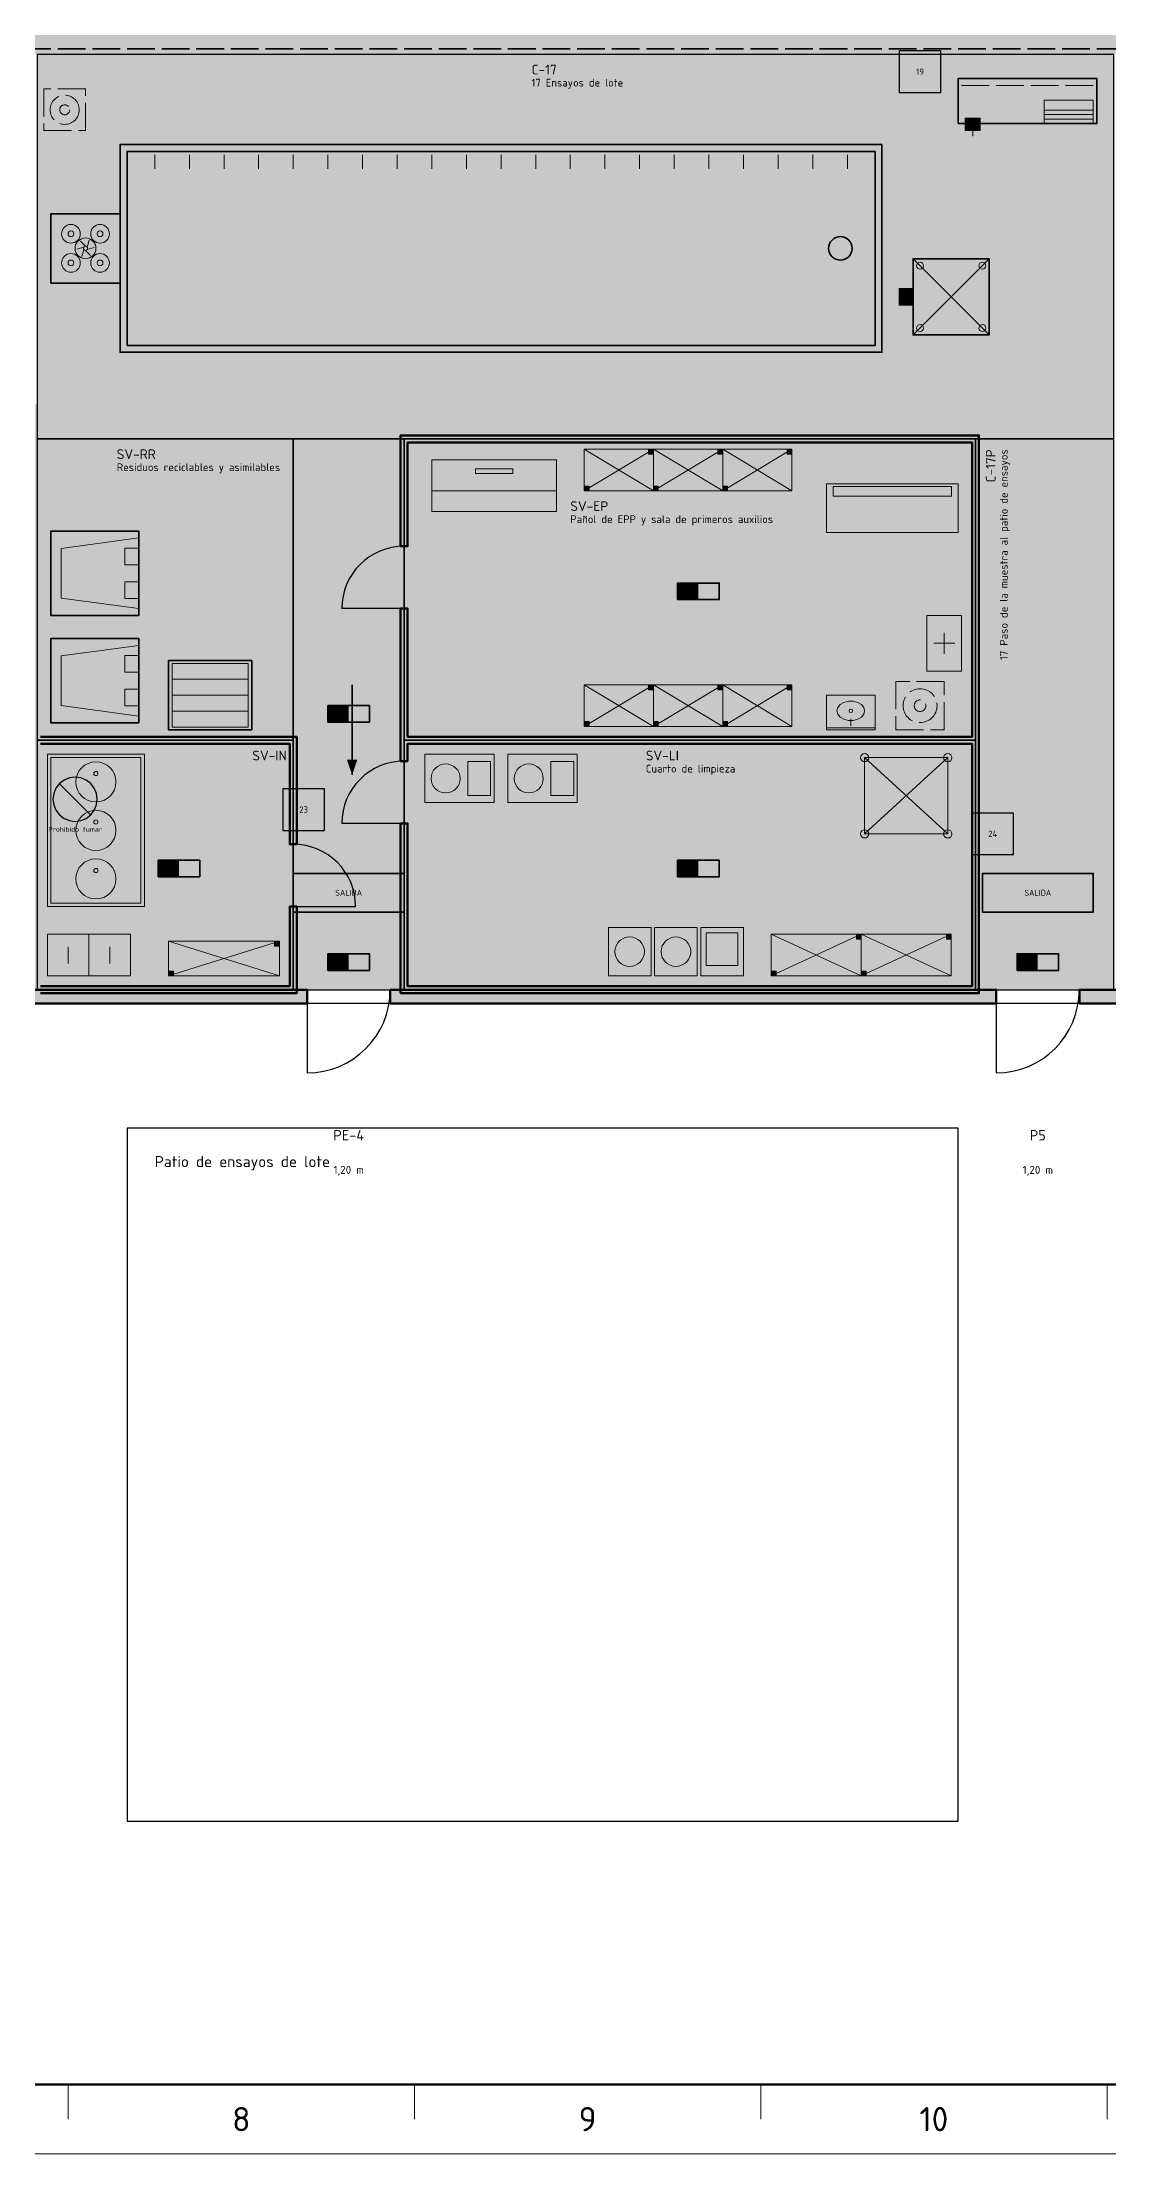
# Model space of a CAD drawing. Header units: millimetres. Extents: x 0 to 1189, y 0 to 841.
# Drawn here: x 340.8 to 494.8, y 0 to 304.8 of the extents above; entities that cross this region are included whole.
import ezdxf
from ezdxf.enums import TextEntityAlignment as Align

# ---------------------------------------------------------------- set-up
doc = ezdxf.new("R2010")
doc.units = ezdxf.units.MM
doc.linetypes.add('IRAM-E-TRAZOS', pattern=[5, 4, -1])
for name, color, linetype, lineweight in [('06-TEXTO', 7, 'CONTINUOUS', 25), ('07-RECUADRO', 7, 'CONTINUOUS', 70), ('08-FINA', 5, 'CONTINUOUS', 18), ('A-ABERTURA', 7, 'CONTINUOUS', 25), ('A-COLUMNA', 7, 'CONTINUOUS', 50), ('A-EQUIPO-FINO', 8, 'CONTINUOUS', 13), ('A-EQUIPO-OCULTO', 8, 'IRAM-E-TRAZOS', 13), ('A-EQUIPO-RELLENO', 9, 'CONTINUOUS', 13), ('A-EXTERIOR', 8, 'CONTINUOUS', 25), ('A-MURO', 7, 'CONTINUOUS', 50), ('A-RELLENO', 9, 'CONTINUOUS', 13), ('A-SECTOR', 1, 'CONTINUOUS', 25), ('A-SECTOR-TXT', 1, 'CONTINUOUS', 25), ('A-SEGURIDAD', 1, 'IRAM-E-TRAZOS', 18), ('A-TABIQUE', 7, 'CONTINUOUS', 50), ('A-TEXTO', 7, 'CONTINUOUS', 18), ('S-ESCAPE', 3, 'CONTINUOUS', 35), ('S-INCENDIO', 1, 'CONTINUOUS', 25)]:
    doc.layers.add(name, color=color, linetype=linetype, lineweight=lineweight)
for name, color, linetype, lineweight, true_color in [('A-EQUIPO', 30, 'CONTINUOUS', 35, 0xe67800), ('A-MOBILIARIO', 8, 'CONTINUOUS', 18, 0x50505a), ('A-PASILLO', 2, 'IRAM-E-TRAZOS', 35, 0xd7a500), ('A-SENDA', 2, 'CONTINUOUS', 25, 0xd7a500), ('A-VENTANA', 4, 'CONTINUOUS', 18, 0x0096c8)]:
    doc.layers.add(name, color=color, linetype=linetype, lineweight=lineweight, true_color=true_color)
doc.styles.add('ISO3098', font='isocpeur.ttf')

msp = doc.modelspace()

# ---------------------------------------------------------------- hatches: boundary and pattern name
at = {"layer": 'A-COLUMNA', "true_color": 0x000000}
h = msp.add_hatch(color=7, dxfattribs=at)
h.dxf.hatch_style = 1
h.paths.add_polyline_path([(395, 166), (399, 166), (399, 170), (395, 170)])
h = msp.add_hatch(color=7, dxfattribs=at)
h.dxf.hatch_style = 1
h.paths.add_polyline_path([(471, 166), (475, 166), (475, 170), (471, 170)])
at = {"layer": 'A-EQUIPO-RELLENO', "true_color": 0xeedec0}
h = msp.add_hatch(color=7, dxfattribs=at)
h.dxf.hatch_style = 1
h.paths.add_polyline_path([(473, 293), (493, 293), (493, 299.5), (473, 299.5)])
at = {"layer": 'A-EQUIPO-RELLENO', "true_color": 0xd6ecd6}
h = msp.add_hatch(color=7, dxfattribs=at)
h.dxf.hatch_style = 1
h.paths.add_polyline_path([(347, 298), (341, 298), (341, 292), (347, 292)])
at = {"layer": 'A-EQUIPO-RELLENO', "true_color": 0xcdd0d4}
h = msp.add_hatch(color=7, dxfattribs=at)
h.dxf.hatch_style = 1
h.paths.add_polyline_path([(474, 292), (476.2, 292), (476.2, 293.8), (474, 293.8)])
at = {"layer": 'A-EQUIPO-RELLENO', "true_color": 0xf6f6fc}
h = msp.add_hatch(color=7, dxfattribs=at)
h.dxf.hatch_style = 1
h.paths.add_polyline_path([(462, 290), (352, 290), (352, 260), (462, 260)])
at = {"layer": 'A-EQUIPO-RELLENO', "true_color": 0xe6e6dc}
h = msp.add_hatch(color=7, dxfattribs=at)
h.dxf.hatch_style = 1
h.paths.add_polyline_path([(352, 270), (352, 280), (342, 280), (342, 270)])
at = {"layer": 'A-EQUIPO-RELLENO', "true_color": 0xeeeeee}
h = msp.add_hatch(color=7, dxfattribs=at)
h.dxf.hatch_style = 1
h.paths.add_polyline_path([(477.5, 273.5), (466.5, 273.5), (466.5, 262.5), (477.5, 262.5)])
at = {"layer": 'A-EQUIPO-RELLENO', "true_color": 0xcdd0d4}
h = msp.add_hatch(color=7, dxfattribs=at)
h.dxf.hatch_style = 1
h.paths.add_polyline_path([(466.5, 269.2), (464.5, 269.2), (464.5, 266.8), (466.5, 266.8)])
at = {"layer": 'A-EQUIPO-RELLENO', "true_color": 0xeedec0}
h = msp.add_hatch(color=7, dxfattribs=at)
h.dxf.hatch_style = 1
h.paths.add_polyline_path([(397, 240), (415, 240), (415, 244.5), (397, 244.5)])
at = {"layer": 'A-EQUIPO-RELLENO', "true_color": 0xeeeeee}
h = msp.add_hatch(color=7, dxfattribs=at)
h.dxf.hatch_style = 1
h.paths.add_polyline_path([(419, 240), (429, 240), (429, 246), (419, 246)])
at = {"layer": 'A-EQUIPO-RELLENO', "true_color": 0x969ba0}
h = msp.add_hatch(color=7, dxfattribs=at)
h.dxf.hatch_style = 1
h.paths.add_polyline_path([(428.3, 245.3), (428.9, 245.3), (428.9, 245.9), (428.3, 245.9)])
at = {"layer": 'A-EQUIPO-RELLENO', "true_color": 0xeeeeee}
h = msp.add_hatch(color=7, dxfattribs=at)
h.dxf.hatch_style = 1
h.paths.add_polyline_path([(429, 240), (439, 240), (439, 246), (429, 246)])
at = {"layer": 'A-EQUIPO-RELLENO', "true_color": 0x969ba0}
h = msp.add_hatch(color=7, dxfattribs=at)
h.dxf.hatch_style = 1
h.paths.add_polyline_path([(438.3, 245.3), (438.9, 245.3), (438.9, 245.9), (438.3, 245.9)])
at = {"layer": 'A-EQUIPO-RELLENO', "true_color": 0xeeeeee}
h = msp.add_hatch(color=7, dxfattribs=at)
h.dxf.hatch_style = 1
h.paths.add_polyline_path([(439, 240), (449, 240), (449, 246), (439, 246)])
at = {"layer": 'A-EQUIPO-RELLENO', "true_color": 0x969ba0}
h = msp.add_hatch(color=7, dxfattribs=at)
h.dxf.hatch_style = 1
h.paths.add_polyline_path([(448.3, 245.3), (448.9, 245.3), (448.9, 245.9), (448.3, 245.9)])
at = {"layer": 'A-EQUIPO-RELLENO', "true_color": 0xffffff}
h = msp.add_hatch(color=7, dxfattribs=at)
h.dxf.hatch_style = 1
h.paths.add_polyline_path([(454, 234), (473, 234), (473, 241), (454, 241)])
at = {"layer": 'A-EQUIPO-RELLENO', "true_color": 0xeeeeee}
h = msp.add_hatch(color=7, dxfattribs=at)
h.dxf.hatch_style = 1
h.paths.add_polyline_path([(397, 237), (415, 237), (415, 240), (397, 240)])
at = {"layer": 'A-EQUIPO-RELLENO', "true_color": 0x969ba0}
h = msp.add_hatch(color=7, dxfattribs=at)
h.dxf.hatch_style = 1
h.paths.add_polyline_path([(419.1, 240.1), (419.7, 240.1), (419.7, 240.7), (419.1, 240.7)])
h = msp.add_hatch(color=7, dxfattribs=at)
h.dxf.hatch_style = 1
h.paths.add_polyline_path([(429.1, 240.1), (429.7, 240.1), (429.7, 240.7), (429.1, 240.7)])
h = msp.add_hatch(color=7, dxfattribs=at)
h.dxf.hatch_style = 1
h.paths.add_polyline_path([(439.1, 240.1), (439.7, 240.1), (439.7, 240.7), (439.1, 240.7)])
at = {"layer": 'A-EQUIPO-RELLENO', "true_color": 0xe6e6e6}
h = msp.add_hatch(color=7, dxfattribs=at)
h.dxf.hatch_style = 1
h.paths.add_polyline_path([(354.7, 222), (354.7, 234.2), (342, 234.2), (342, 222)])
at = {"layer": 'A-EQUIPO-RELLENO', "true_color": 0xd6ecd6}
h = msp.add_hatch(color=7, dxfattribs=at)
h.dxf.hatch_style = 1
h.paths.add_polyline_path([(468.5, 222), (468.5, 214), (473.5, 214), (473.5, 222)])
at = {"layer": 'A-EQUIPO-RELLENO', "true_color": 0xe6e6e6}
h = msp.add_hatch(color=7, dxfattribs=at)
h.dxf.hatch_style = 1
h.paths.add_polyline_path([(354.7, 206.5), (354.7, 218.7), (342, 218.7), (342, 206.5)])
at = {"layer": 'A-EQUIPO-RELLENO', "true_color": 0xeedec0}
h = msp.add_hatch(color=7, dxfattribs=at)
h.dxf.hatch_style = 1
h.paths.add_polyline_path([(359.5, 215.1), (359.5, 205.9), (370.5, 205.9), (370.5, 215.1)])
at = {"layer": 'A-EQUIPO-RELLENO', "true_color": 0xeeeeee}
h = msp.add_hatch(color=7, dxfattribs=at)
h.dxf.hatch_style = 1
h.paths.add_polyline_path([(429, 212), (419, 212), (419, 206), (429, 206)])
at = {"layer": 'A-EQUIPO-RELLENO', "true_color": 0x969ba0}
h = msp.add_hatch(color=7, dxfattribs=at)
h.dxf.hatch_style = 1
h.paths.add_polyline_path([(428.9, 211.9), (428.3, 211.9), (428.3, 211.3), (428.9, 211.3)])
at = {"layer": 'A-EQUIPO-RELLENO', "true_color": 0xeeeeee}
h = msp.add_hatch(color=7, dxfattribs=at)
h.dxf.hatch_style = 1
h.paths.add_polyline_path([(439, 212), (429, 212), (429, 206), (439, 206)])
at = {"layer": 'A-EQUIPO-RELLENO', "true_color": 0x969ba0}
h = msp.add_hatch(color=7, dxfattribs=at)
h.dxf.hatch_style = 1
h.paths.add_polyline_path([(438.9, 211.9), (438.3, 211.9), (438.3, 211.3), (438.9, 211.3)])
at = {"layer": 'A-EQUIPO-RELLENO', "true_color": 0xeeeeee}
h = msp.add_hatch(color=7, dxfattribs=at)
h.dxf.hatch_style = 1
h.paths.add_polyline_path([(449, 212), (439, 212), (439, 206), (449, 206)])
at = {"layer": 'A-EQUIPO-RELLENO', "true_color": 0x969ba0}
h = msp.add_hatch(color=7, dxfattribs=at)
h.dxf.hatch_style = 1
h.paths.add_polyline_path([(448.9, 211.9), (448.3, 211.9), (448.3, 211.3), (448.9, 211.3)])
at = {"layer": 'A-EQUIPO-RELLENO', "true_color": 0xf8f8fc}
h = msp.add_hatch(color=7, dxfattribs=at)
h.dxf.hatch_style = 1
h.paths.add_polyline_path([(461, 210.5), (454, 210.5), (454, 205.5), (461, 205.5)])
at = {"layer": 'A-EQUIPO-RELLENO', "true_color": 0xd6ecd6}
h = msp.add_hatch(color=7, dxfattribs=at)
h.dxf.hatch_style = 1
h.paths.add_polyline_path([(471, 212.5), (464, 212.5), (464, 205.5), (471, 205.5)])
at = {"layer": 'A-EQUIPO-RELLENO', "true_color": 0x969ba0}
h = msp.add_hatch(color=7, dxfattribs=at)
h.dxf.hatch_style = 1
h.paths.add_polyline_path([(419.7, 206.7), (419.1, 206.7), (419.1, 206.1), (419.7, 206.1)])
h = msp.add_hatch(color=7, dxfattribs=at)
h.dxf.hatch_style = 1
h.paths.add_polyline_path([(429.7, 206.7), (429.1, 206.7), (429.1, 206.1), (429.7, 206.1)])
h = msp.add_hatch(color=7, dxfattribs=at)
h.dxf.hatch_style = 1
h.paths.add_polyline_path([(439.7, 206.7), (439.1, 206.7), (439.1, 206.1), (439.7, 206.1)])
at = {"layer": 'A-EQUIPO-RELLENO', "true_color": 0xfff0c8}
h = msp.add_hatch(color=7, dxfattribs=at)
h.dxf.hatch_style = 1
h.paths.add_polyline_path([(396, 195), (406, 195), (406, 202), (396, 202)])
h = msp.add_hatch(color=7, dxfattribs=at)
h.dxf.hatch_style = 1
h.paths.add_polyline_path([(408, 195), (418, 195), (418, 202), (408, 202)])
at = {"layer": 'A-EQUIPO-RELLENO', "true_color": 0xfaeec8}
h = msp.add_hatch(color=7, dxfattribs=at)
h.dxf.hatch_style = 1
h.paths.add_polyline_path([(459.5, 190.5), (471.5, 190.5), (471.5, 201.5), (459.5, 201.5)])
at = {"layer": 'A-EQUIPO-RELLENO', "true_color": 0xd2def0}
h = msp.add_hatch(color=7, dxfattribs=at)
h.dxf.hatch_style = 1
h.paths.add_polyline_path([(348.5, 200.9), (347.75, 200.8), (347.05, 200.51), (346.45, 200.05), (345.99, 199.45), (345.7, 198.75), (345.6, 198), (345.7, 197.25), (345.99, 196.55), (346.45, 195.95), (347.05, 195.49), (347.75, 195.2), (348.5, 195.1), (349.25, 195.2), (349.95, 195.49), (350.55, 195.95), (351.01, 196.55), (351.3, 197.25), (351.4, 198), (351.3, 198.75), (351.01, 199.45), (350.55, 200.05), (349.95, 200.51), (349.25, 200.8)])
h = msp.add_hatch(color=7, dxfattribs=at)
h.dxf.hatch_style = 1
h.paths.add_polyline_path([(348.5, 193.9), (347.75, 193.8), (347.05, 193.51), (346.45, 193.05), (345.99, 192.45), (345.7, 191.75), (345.6, 191), (345.7, 190.25), (345.99, 189.55), (346.45, 188.95), (347.05, 188.49), (347.75, 188.2), (348.5, 188.1), (349.25, 188.2), (349.95, 188.49), (350.55, 188.95), (351.01, 189.55), (351.3, 190.25), (351.4, 191), (351.3, 191.75), (351.01, 192.45), (350.55, 193.05), (349.95, 193.51), (349.25, 193.8)])
h = msp.add_hatch(color=7, dxfattribs=at)
h.dxf.hatch_style = 1
h.paths.add_polyline_path([(348.5, 186.9), (347.75, 186.8), (347.05, 186.51), (346.45, 186.05), (345.99, 185.45), (345.7, 184.75), (345.6, 184), (345.7, 183.25), (345.99, 182.55), (346.45, 181.95), (347.05, 181.49), (347.75, 181.2), (348.5, 181.1), (349.25, 181.2), (349.95, 181.49), (350.55, 181.95), (351.01, 182.55), (351.3, 183.25), (351.4, 184), (351.3, 184.75), (351.01, 185.45), (350.55, 186.05), (349.95, 186.51), (349.25, 186.8)])
at = {"layer": 'A-EQUIPO-RELLENO', "true_color": 0xffffff}
h = msp.add_hatch(color=7, dxfattribs=at)
h.dxf.hatch_style = 1
h.paths.add_polyline_path([(428.67, 177), (422.5, 177), (422.5, 170), (428.67, 170)])
h = msp.add_hatch(color=7, dxfattribs=at)
h.dxf.hatch_style = 1
h.paths.add_polyline_path([(435.33, 177), (429.17, 177), (429.17, 170), (435.33, 170)])
at = {"layer": 'A-EQUIPO-RELLENO', "true_color": 0xf8f8fc}
h = msp.add_hatch(color=7, dxfattribs=at)
h.dxf.hatch_style = 1
h.paths.add_polyline_path([(442, 177), (435.83, 177), (435.83, 170), (442, 170)])
at = {"layer": 'A-EQUIPO-RELLENO', "true_color": 0xfad73c}
h = msp.add_hatch(color=7, dxfattribs=at)
h.dxf.hatch_style = 1
h.paths.add_polyline_path([(353.5, 176), (341.5, 176), (341.5, 170), (353.5, 170)])
at = {"layer": 'A-EQUIPO-RELLENO', "true_color": 0xeeeeee}
h = msp.add_hatch(color=7, dxfattribs=at)
h.dxf.hatch_style = 1
h.paths.add_polyline_path([(375, 175), (359, 175), (359, 170), (375, 170)])
at = {"layer": 'A-EQUIPO-RELLENO', "true_color": 0x969ba0}
h = msp.add_hatch(color=7, dxfattribs=at)
h.dxf.hatch_style = 1
h.paths.add_polyline_path([(374.9, 174.9), (374.3, 174.9), (374.3, 174.3), (374.9, 174.3)])
at = {"layer": 'A-EQUIPO-RELLENO', "true_color": 0xeeeeee}
h = msp.add_hatch(color=7, dxfattribs=at)
h.dxf.hatch_style = 1
h.paths.add_polyline_path([(459, 176), (446, 176), (446, 170), (459, 170)])
at = {"layer": 'A-EQUIPO-RELLENO', "true_color": 0x969ba0}
h = msp.add_hatch(color=7, dxfattribs=at)
h.dxf.hatch_style = 1
h.paths.add_polyline_path([(458.9, 175.9), (458.3, 175.9), (458.3, 175.3), (458.9, 175.3)])
at = {"layer": 'A-EQUIPO-RELLENO', "true_color": 0xeeeeee}
h = msp.add_hatch(color=7, dxfattribs=at)
h.dxf.hatch_style = 1
h.paths.add_polyline_path([(472, 176), (459, 176), (459, 170), (472, 170)])
at = {"layer": 'A-EQUIPO-RELLENO', "true_color": 0x969ba0}
h = msp.add_hatch(color=7, dxfattribs=at)
h.dxf.hatch_style = 1
h.paths.add_polyline_path([(471.9, 175.9), (471.3, 175.9), (471.3, 175.3), (471.9, 175.3)])
h = msp.add_hatch(color=7, dxfattribs=at)
h.dxf.hatch_style = 1
h.paths.add_polyline_path([(359.7, 170.7), (359.1, 170.7), (359.1, 170.1), (359.7, 170.1)])
h = msp.add_hatch(color=7, dxfattribs=at)
h.dxf.hatch_style = 1
h.paths.add_polyline_path([(446.7, 170.7), (446.1, 170.7), (446.1, 170.1), (446.7, 170.1)])
h = msp.add_hatch(color=7, dxfattribs=at)
h.dxf.hatch_style = 1
h.paths.add_polyline_path([(459.7, 170.7), (459.1, 170.7), (459.1, 170.1), (459.7, 170.1)])
at = {"layer": 'A-MURO', "true_color": 0x464646}
h = msp.add_hatch(color=7, dxfattribs=at)
h.dxf.hatch_style = 1
h.paths.add_polyline_path([(338, 166), (338, 168), (379, 168), (379, 166)])
h = msp.add_hatch(color=7, dxfattribs=at)
h.dxf.hatch_style = 1
h.paths.add_polyline_path([(391, 166), (391, 168), (478.5, 168), (478.5, 166)])
h = msp.add_hatch(color=7, dxfattribs=at)
h.dxf.hatch_style = 1
h.paths.add_polyline_path([(490.5, 166), (490.5, 168), (628, 168), (628, 166)])
at = {"layer": 'A-RELLENO', "true_color": 0xe2e2e2}
h = msp.add_hatch(color=7, dxfattribs=at)
h.dxf.hatch_style = 1
h.paths.add_polyline_path([(93, 303), (853, 303), (853, 353), (93, 353)])
at = {"layer": 'A-RELLENO', "true_color": 0xf8d9c0}
h = msp.add_hatch(color=7, dxfattribs=at)
h.dxf.hatch_style = 1
h.paths.add_polyline_path([(340, 247.5), (495.5, 247.5), (495.5, 303), (340, 303)])
at = {"layer": 'A-RELLENO', "true_color": 0xe4e4e4}
h = msp.add_hatch(color=7, dxfattribs=at)
h.dxf.hatch_style = 1
h.paths.add_polyline_path([(340, 204), (377, 204), (377, 247.5), (340, 247.5)])
at = {"layer": 'A-RELLENO', "true_color": 0xfff4b4}
h = msp.add_hatch(color=7, dxfattribs=at)
h.dxf.hatch_style = 1
h.paths.add_polyline_path([(377, 168), (393, 168), (393, 247.5), (377, 247.5)])
at = {"layer": 'A-RELLENO', "true_color": 0xe4e4e4}
h = msp.add_hatch(color=7, dxfattribs=at)
h.dxf.hatch_style = 1
h.paths.add_polyline_path([(393, 204), (475.5, 204), (475.5, 247.5), (393, 247.5)])
at = {"layer": 'A-RELLENO', "true_color": 0xf8d9c0}
h = msp.add_hatch(color=7, dxfattribs=at)
h.dxf.hatch_style = 1
h.paths.add_polyline_path([(475.5, 168), (495.5, 168), (495.5, 247.5), (475.5, 247.5)])
at = {"layer": 'A-RELLENO', "true_color": 0xe4e4e4}
h = msp.add_hatch(color=7, dxfattribs=at)
h.dxf.hatch_style = 1
h.paths.add_polyline_path([(340, 168), (377, 168), (377, 204), (340, 204)])
h = msp.add_hatch(color=7, dxfattribs=at)
h.dxf.hatch_style = 1
h.paths.add_polyline_path([(393, 168), (475.5, 168), (475.5, 204), (393, 204)])
at = {"layer": 'A-TABIQUE', "true_color": 0x6e6e6e}
h = msp.add_hatch(color=7, dxfattribs=at)
h.dxf.hatch_style = 1
h.paths.add_polyline_path([(219.5, 252.5), (229, 252.5), (229, 251.5), (219.5, 251.5), (219.5, 168.5), (258.5, 168.5), (258.5, 251.5), (239, 251.5), (239, 252.5), (258.5, 252.5), (259.5, 252.5), (273, 252.5), (273, 251.5), (259.5, 251.5), (259.5, 168.5), (306.5, 168.5), (306.5, 251.5), (282, 251.5), (282, 252.5), (306.5, 252.5), (307.5, 252.5), (309, 252.5), (309, 251.5), (307.5, 251.5), (307.5, 168.5), (339.5, 168.5), (339.5, 204.5), (339.5, 251.5), (318, 251.5), (318, 252.5), (340.5, 252.5), (340.5, 204.5), (377.5, 204.5), (377.5, 189), (376.5, 189), (376.5, 203.5), (340.5, 203.5), (340.5, 168.5), (376.5, 168.5), (376.5, 180), (377.5, 180), (377.5, 167.5), (340.5, 167.5), (339.5, 167.5), (307.5, 167.5), (306.5, 167.5), (259.5, 167.5), (258.5, 167.5), (219.5, 167.5), (218.5, 167.5), (143.5, 167.5), (142.5, 167.5), (92.5, 167.5), (92.5, 219.5), (92.5, 220.5), (92.5, 252.5), (107, 252.5), (107, 251.5), (93.5, 251.5), (93.5, 220.5), (142.5, 220.5), (142.5, 251.5), (116, 251.5), (116, 252.5), (142.5, 252.5), (143.5, 252.5), (173, 252.5), (173, 251.5), (143.5, 251.5), (143.5, 220.5), (143.5, 219.5), (143.5, 216), (142.5, 216), (142.5, 219.5), (93.5, 219.5), (93.5, 168.5), (142.5, 168.5), (142.5, 206), (143.5, 206), (143.5, 168.5), (218.5, 168.5), (218.5, 251.5), (189, 251.5), (189, 252.5), (218.5, 252.5)])
h = msp.add_hatch(color=7, dxfattribs=at)
h.dxf.hatch_style = 1
h.paths.add_polyline_path([(392.5, 167.5), (392.5, 192), (393.5, 192), (393.5, 168.5), (475, 168.5), (475, 203.5), (393.5, 203.5), (393.5, 201), (392.5, 201), (392.5, 203.5), (392.5, 204.5), (392.5, 223), (393.5, 223), (393.5, 204.5), (475, 204.5), (475, 247), (393.5, 247), (393.5, 232), (392.5, 232), (392.5, 248), (476, 248), (476, 204.5), (476, 203.5), (476, 167.5)])
at = {"layer": 'S-ESCAPE', "true_color": 0x008c46}
h = msp.add_hatch(color=7, dxfattribs=at)
h.dxf.hatch_style = 1
h.paths.add_polyline_path([(432.5, 224.3), (435.5, 224.3), (435.5, 226.7), (432.5, 226.7)])
h = msp.add_hatch(color=7, dxfattribs=at)
h.dxf.hatch_style = 1
h.paths.add_polyline_path([(382, 206.6), (385, 206.6), (385, 209), (382, 209)])
h = msp.add_hatch(color=7, dxfattribs=at)
h.dxf.hatch_style = 1
h.paths.add_polyline_path([(385.5, 199), (386.25, 201.2), (384.75, 201.2)])
h = msp.add_hatch(color=7, dxfattribs=at)
h.dxf.hatch_style = 1
h.paths.add_polyline_path([(357.5, 184.3), (360.5, 184.3), (360.5, 186.7), (357.5, 186.7)])
h = msp.add_hatch(color=7, dxfattribs=at)
h.dxf.hatch_style = 1
h.paths.add_polyline_path([(432.5, 184.3), (435.5, 184.3), (435.5, 186.7), (432.5, 186.7)])
h = msp.add_hatch(color=7, dxfattribs=at)
h.dxf.hatch_style = 1
h.paths.add_polyline_path([(377, 179.2), (393, 179.2), (393, 184.8), (377, 184.8)])
h = msp.add_hatch(color=7, dxfattribs=at)
h.dxf.hatch_style = 1
h.paths.add_polyline_path([(476.5, 179.2), (492.5, 179.2), (492.5, 184.8), (476.5, 184.8)])
h = msp.add_hatch(color=7, dxfattribs=at)
h.dxf.hatch_style = 1
h.paths.add_polyline_path([(382, 170.8), (385, 170.8), (385, 173.2), (382, 173.2)])
h = msp.add_hatch(color=7, dxfattribs=at)
h.dxf.hatch_style = 1
h.paths.add_polyline_path([(481.5, 170.8), (484.5, 170.8), (484.5, 173.2), (481.5, 173.2)])
at = {"layer": 'S-INCENDIO', "true_color": 0xc81414}
h = msp.add_hatch(color=7, dxfattribs=at)
h.dxf.hatch_style = 1
h.paths.add_polyline_path([(464.5, 297.5), (470.5, 297.5), (470.5, 303.5), (464.5, 303.5)])
h = msp.add_hatch(color=7, dxfattribs=at)
h.dxf.hatch_style = 1
h.paths.add_polyline_path([(375.5, 191), (381.5, 191), (381.5, 197), (375.5, 197)])
h = msp.add_hatch(color=7, dxfattribs=at)
h.dxf.hatch_style = 1
h.paths.add_polyline_path([(475, 187.5), (481, 187.5), (481, 193.5), (475, 193.5)])

# ---------------------------------------------------------------- linework, layer by layer
at = {"layer": '07-RECUADRO'}
msp.add_lwpolyline([(25, 10), (1179, 10), (1179, 831), (25, 831)], close=True, dxfattribs=at)
at = {"layer": '08-FINA'}
for p, q in [((344.5, 10), (344.5, 5)), ((394.5, 10), (394.5, 5)), ((444.5, 10), (444.5, 5)), ((494.5, 10), (494.5, 5))]:
    msp.add_line(p, q, dxfattribs=at)
msp.add_lwpolyline([(0, 0), (1189, 0), (1189, 841), (0, 841)], close=True, dxfattribs=at)
at = {"layer": 'A-ABERTURA'}
for p, q in [((393, 223), (384, 223)), ((393, 192), (384, 192)), ((377, 180), (386, 180)), ((379, 168), (379, 156)), ((478.5, 168), (478.5, 156))]:
    msp.add_line(p, q, dxfattribs=at)
for centre, radius, start, end in [((393, 223), 9, 90, 180), ((393, 192), 9, 90, 180), ((377, 180), 9, 0, 90), ((379, 168), 12, 270, 360), ((478.5, 168), 12, 270, 360)]:
    msp.add_arc(centre, radius, start, end, dxfattribs=at)
at = {"layer": 'A-EQUIPO'}
for points in [[(473, 293), (493, 293), (493, 299.5), (473, 299.5)], [(462, 290), (352, 290), (352, 260), (462, 260)], [(461, 289), (353, 289), (353, 261), (461, 261)], [(352, 270), (352, 280), (342, 280), (342, 270)], [(477.5, 273.5), (466.5, 273.5), (466.5, 262.5), (477.5, 262.5)], [(354.7, 222), (354.7, 234.2), (342, 234.2), (342, 222)], [(354.7, 206.5), (354.7, 218.7), (342, 218.7), (342, 206.5)], [(359, 215.5), (359, 205.5), (371, 205.5), (371, 215.5)]]:
    msp.add_lwpolyline(points, close=True, dxfattribs=at)
msp.add_circle((456, 275), 1.7, dxfattribs=at)
at = {"layer": 'A-EQUIPO-FINO'}
for p, q in [((485.4, 294.95), (492.5, 294.95)), ((485.4, 294.3), (492.5, 294.3)), ((485.4, 293.65), (492.5, 293.65)), ((475.1, 292), (475.1, 291.2)), ((357, 288.5), (357, 286.5)), ((362, 288.5), (362, 286.5)), ((367, 288.5), (367, 286.5)), ((372, 288.5), (372, 286.5)), ((377, 288.5), (377, 286.5)), ((382, 288.5), (382, 286.5)), ((387, 288.5), (387, 286.5)), ((392, 288.5), (392, 286.5)), ((397, 288.5), (397, 286.5)), ((402, 288.5), (402, 286.5)), ((407, 288.5), (407, 286.5)), ((412, 288.5), (412, 286.5)), ((417, 288.5), (417, 286.5)), ((422, 288.5), (422, 286.5)), ((427, 288.5), (427, 286.5)), ((432, 288.5), (432, 286.5)), ((437, 288.5), (437, 286.5)), ((442, 288.5), (442, 286.5)), ((447, 288.5), (447, 286.5)), ((452, 288.5), (452, 286.5)), ((457, 288.5), (457, 286.5)), ((477.5, 273.5), (466.5, 262.5)), ((477.5, 262.5), (466.5, 273.5)), ((419, 240), (429, 246)), ((419, 246), (429, 240)), ((429, 240), (439, 246)), ((429, 246), (439, 240)), ((439, 240), (449, 246)), ((439, 246), (449, 240)), ((359.5, 212.8), (370.5, 212.8)), ((359.5, 210.5), (370.5, 210.5)), ((429, 212), (419, 206)), ((429, 206), (419, 212)), ((439, 212), (429, 206)), ((439, 206), (429, 212)), ((449, 212), (439, 206)), ((449, 206), (439, 212)), ((359.5, 208.2), (370.5, 208.2)), ((461, 205.8), (454, 205.8)), ((457.5, 207.1), (457.5, 206.1)), ((459.5, 190.5), (471.5, 201.5)), ((459.5, 201.5), (471.5, 190.5)), ((344.5, 174.2), (344.5, 171.8)), ((350.5, 174.2), (350.5, 171.8)), ((375, 175), (359, 170)), ((375, 170), (359, 175)), ((459, 176), (446, 170)), ((459, 170), (446, 176)), ((472, 176), (459, 170)), ((472, 170), (459, 176))]:
    msp.add_line(p, q, dxfattribs=at)
for points in [[(485.4, 293), (492.5, 293), (492.5, 296.4), (485.4, 296.4)], [(474, 292), (476.2, 292), (476.2, 293.8), (474, 293.8)], [(466.5, 269.2), (464.5, 269.2), (464.5, 266.8), (466.5, 266.8)], [(419, 240), (429, 240), (429, 246), (419, 246)], [(428.3, 245.3), (428.9, 245.3), (428.9, 245.9), (428.3, 245.9)], [(429, 240), (439, 240), (439, 246), (429, 246)], [(438.3, 245.3), (438.9, 245.3), (438.9, 245.9), (438.3, 245.9)], [(439, 240), (449, 240), (449, 246), (439, 246)], [(448.3, 245.3), (448.9, 245.3), (448.9, 245.9), (448.3, 245.9)], [(419.1, 240.1), (419.7, 240.1), (419.7, 240.7), (419.1, 240.7)], [(429.1, 240.1), (429.7, 240.1), (429.7, 240.7), (429.1, 240.7)], [(439.1, 240.1), (439.7, 240.1), (439.7, 240.7), (439.1, 240.7)], [(454.95, 239.25), (472.05, 239.25), (472.05, 240.65), (454.95, 240.65)], [(359.5, 215.1), (359.5, 205.9), (370.5, 205.9), (370.5, 215.1)], [(429, 212), (419, 212), (419, 206), (429, 206)], [(428.9, 211.9), (428.3, 211.9), (428.3, 211.3), (428.9, 211.3)], [(439, 212), (429, 212), (429, 206), (439, 206)], [(438.9, 211.9), (438.3, 211.9), (438.3, 211.3), (438.9, 211.3)], [(449, 212), (439, 212), (439, 206), (449, 206)], [(448.9, 211.9), (448.3, 211.9), (448.3, 211.3), (448.9, 211.3)], [(419.7, 206.7), (419.1, 206.7), (419.1, 206.1), (419.7, 206.1)], [(429.7, 206.7), (429.1, 206.7), (429.1, 206.1), (429.7, 206.1)], [(439.7, 206.7), (439.1, 206.7), (439.1, 206.1), (439.7, 206.1)], [(355, 180.5), (355, 201.5), (342, 201.5), (342, 180.5)], [(402.2, 196.05), (405.5, 196.05), (405.5, 200.95), (402.2, 200.95)], [(414.2, 196.05), (417.5, 196.05), (417.5, 200.95), (414.2, 200.95)], [(375, 175), (359, 175), (359, 170), (375, 170)], [(374.9, 174.9), (374.3, 174.9), (374.3, 174.3), (374.9, 174.3)], [(441.2, 176.2), (436.63, 176.2), (436.63, 171.5), (441.2, 171.5)], [(459, 176), (446, 176), (446, 170), (459, 170)], [(458.9, 175.9), (458.3, 175.9), (458.3, 175.3), (458.9, 175.3)], [(472, 176), (459, 176), (459, 170), (472, 170)], [(471.9, 175.9), (471.3, 175.9), (471.3, 175.3), (471.9, 175.3)], [(359.7, 170.7), (359.1, 170.7), (359.1, 170.1), (359.7, 170.1)], [(446.7, 170.7), (446.1, 170.7), (446.1, 170.1), (446.7, 170.1)], [(459.7, 170.7), (459.1, 170.7), (459.1, 170.1), (459.7, 170.1)]]:
    msp.add_lwpolyline(points, close=True, dxfattribs=at)
for points in [[(346.74, 275.15), (345.73, 274.89)], [(347, 275.3), (346.27, 276.04)], [(346.74, 274.85), (346.46, 273.84)], [(347, 274.7), (347.73, 273.96)], [(347.26, 275.15), (347.54, 276.16)], [(347.26, 274.85), (348.27, 275.11)], [(354.7, 223), (343.5, 224.5), (343.5, 231.7), (354.7, 233.2)], [(354.7, 207.5), (343.5, 209), (343.5, 216.2), (354.7, 217.7)]]:
    msp.add_lwpolyline(points, dxfattribs=at)
for centre, radius in [((344.9, 277.1), 1.35), ((344.9, 277.1), 0.42), ((349.1, 277.1), 1.35), ((349.1, 277.1), 0.42), ((347, 275), 1.5), ((347, 275), 0.3), ((344.9, 272.9), 1.35), ((344.9, 272.9), 0.42), ((349.1, 272.9), 1.35), ((349.1, 272.9), 0.42), ((467.5, 272.5), 0.5), ((476.5, 272.5), 0.5), ((467.5, 263.5), 0.5), ((476.5, 263.5), 0.5), ((457.5, 208.25), 0.25), ((459.5, 201.5), 0.6), ((471.5, 201.5), 0.6), ((348.5, 199.2), 0.3), ((399, 198.5), 2.1), ((411, 198.5), 2.1), ((348.5, 192.2), 0.3), ((459.5, 190.5), 0.6), ((471.5, 190.5), 0.6), ((348.5, 185.2), 0.3), ((425.58, 173.5), 2.13), ((432.25, 173.5), 2.13)]:
    msp.add_circle(centre, radius, dxfattribs=at)
at = {"layer": 'A-EQUIPO-OCULTO'}
msp.add_line((473.5, 298.5), (492.5, 298.5), dxfattribs=at)
for points in [[(354.7, 229.34), (354.7, 231.74), (352.7, 231.74), (352.7, 229.34)], [(354.7, 224.46), (354.7, 226.86), (352.7, 226.86), (352.7, 224.46)], [(354.7, 213.84), (354.7, 216.24), (352.7, 216.24), (352.7, 213.84)], [(354.7, 208.96), (354.7, 211.36), (352.7, 211.36), (352.7, 208.96)]]:
    msp.add_lwpolyline(points, close=True, dxfattribs=at)
at = {"layer": 'A-EXTERIOR'}
msp.add_lwpolyline([(893, 166), (33, 166)], dxfattribs=at)
msp.add_lwpolyline([(353, 48), (473, 48), (473, 148), (353, 148)], close=True, dxfattribs=at)
at = {"layer": 'A-MOBILIARIO'}
for p, q in [((471, 219.5), (471, 216.5)), ((469.5, 218), (472.5, 218)), ((347.5, 176), (347.5, 170))]:
    msp.add_line(p, q, dxfattribs=at)
for points in [[(397, 240), (415, 240), (415, 244.5), (397, 244.5)], [(403.3, 242.5), (408.7, 242.5), (408.7, 243.2), (403.3, 243.2)], [(454, 234), (473, 234), (473, 241), (454, 241)], [(397, 237), (415, 237), (415, 240), (397, 240)], [(468.5, 222), (468.5, 214), (473.5, 214), (473.5, 222)], [(461, 210.5), (454, 210.5), (454, 205.5), (461, 205.5)], [(455.5, 208.25), (455.62, 207.77), (455.97, 207.35), (456.5, 207.04), (457.15, 206.87), (457.85, 206.87), (458.5, 207.04), (459.03, 207.35), (459.38, 207.77), (459.5, 208.25), (459.38, 208.73), (459.03, 209.15), (458.5, 209.46), (457.85, 209.63), (457.15, 209.63), (456.5, 209.46), (455.97, 209.15), (455.62, 208.73), (455.5, 208.25)], [(355.5, 180), (355.5, 202), (341.5, 202), (341.5, 180)], [(396, 195), (406, 195), (406, 202), (396, 202)], [(408, 195), (418, 195), (418, 202), (408, 202)], [(459.5, 190.5), (471.5, 190.5), (471.5, 201.5), (459.5, 201.5)], [(428.67, 177), (422.5, 177), (422.5, 170), (428.67, 170)], [(435.33, 177), (429.17, 177), (429.17, 170), (435.33, 170)], [(442, 177), (435.83, 177), (435.83, 170), (442, 170)], [(353.5, 176), (341.5, 176), (341.5, 170), (353.5, 170)]]:
    msp.add_lwpolyline(points, close=True, dxfattribs=at)
for centre in [(348.5, 198), (348.5, 191), (348.5, 184)]:
    msp.add_circle(centre, 2.9, dxfattribs=at)
at = {"layer": 'A-MURO'}
for points in [[(338, 166), (338, 168), (379, 168), (379, 166)], [(391, 166), (391, 168), (478.5, 168), (478.5, 166)], [(490.5, 166), (490.5, 168), (628, 168), (628, 166)]]:
    msp.add_lwpolyline(points, close=True, dxfattribs=at)
at = {"layer": 'A-PASILLO'}
msp.add_line((93, 303.8), (853, 303.8), dxfattribs=at)
at = {"layer": 'A-SECTOR'}
for points in [[(340, 247.5), (495.5, 247.5), (495.5, 303), (340, 303)], [(340, 204), (377, 204), (377, 247.5), (340, 247.5)], [(393, 204), (475.5, 204), (475.5, 247.5), (393, 247.5)], [(475.5, 168), (495.5, 168), (495.5, 247.5), (475.5, 247.5)], [(340, 168), (377, 168), (377, 204), (340, 204)], [(393, 168), (475.5, 168), (475.5, 204), (393, 204)]]:
    msp.add_lwpolyline(points, close=True, dxfattribs=at)
at = {"layer": 'A-SEGURIDAD'}
for points in [[(347, 298), (341, 298), (341, 292), (347, 292)], [(471, 212.5), (464, 212.5), (464, 205.5), (471, 205.5)]]:
    msp.add_lwpolyline(points, close=True, dxfattribs=at)
for centre, radius in [((344, 295), 2.1), ((344, 295), 0.72), ((467.5, 209), 2.45), ((467.5, 209), 0.84)]:
    msp.add_circle(centre, radius, dxfattribs=at)
at = {"layer": 'A-SENDA'}
msp.add_lwpolyline([(377, 168), (393, 168), (393, 247.5), (377, 247.5)], close=True, dxfattribs=at)
at = {"layer": 'A-TABIQUE'}
msp.add_lwpolyline([(392.5, 167.5), (392.5, 192), (393.5, 192), (393.5, 168.5), (475, 168.5), (475, 203.5), (393.5, 203.5), (393.5, 201), (392.5, 201), (392.5, 203.5), (392.5, 204.5), (392.5, 223), (393.5, 223), (393.5, 204.5), (475, 204.5), (475, 247), (393.5, 247), (393.5, 232), (392.5, 232), (392.5, 248), (476, 248), (476, 204.5), (476, 203.5), (476, 167.5)], close=True, dxfattribs=at)
for points in [[(340.5, 204.5), (377.5, 204.5), (377.5, 189), (376.5, 189), (376.5, 203.5), (340.5, 203.5)], [(340.5, 168.5), (376.5, 168.5), (376.5, 180), (377.5, 180), (377.5, 167.5), (340.5, 167.5)]]:
    msp.add_lwpolyline(points, dxfattribs=at)
at = {"layer": 'A-VENTANA'}
msp.add_line((418, 260), (385, 260), dxfattribs=at)
at = {"layer": 'S-ESCAPE'}
msp.add_line((385.5, 212), (385.5, 199), dxfattribs=at)
for points in [[(432.5, 224.3), (438.5, 224.3), (438.5, 226.7), (432.5, 226.7)], [(382, 206.6), (388, 206.6), (388, 209), (382, 209)], [(357.5, 184.3), (363.5, 184.3), (363.5, 186.7), (357.5, 186.7)], [(432.5, 184.3), (438.5, 184.3), (438.5, 186.7), (432.5, 186.7)], [(377, 179.2), (393, 179.2), (393, 184.8), (377, 184.8)], [(476.5, 179.2), (492.5, 179.2), (492.5, 184.8), (476.5, 184.8)], [(382, 170.8), (388, 170.8), (388, 173.2), (382, 173.2)], [(481.5, 170.8), (487.5, 170.8), (487.5, 173.2), (481.5, 173.2)]]:
    msp.add_lwpolyline(points, close=True, dxfattribs=at)
at = {"layer": 'S-INCENDIO'}
msp.add_line((343.26, 197.74), (347.74, 193.26), dxfattribs=at)
for points in [[(464.5, 297.5), (470.5, 297.5), (470.5, 303.5), (464.5, 303.5)], [(348.7, 195.5), (348.59, 196.33), (348.27, 197.1), (347.76, 197.76), (347.1, 198.27), (346.33, 198.59), (345.5, 198.7), (344.67, 198.59), (343.9, 198.27), (343.24, 197.76), (342.73, 197.1), (342.41, 196.33), (342.3, 195.5), (342.41, 194.67), (342.73, 193.9), (343.24, 193.24), (343.9, 192.73), (344.67, 192.41), (345.5, 192.3), (346.33, 192.41), (347.1, 192.73), (347.76, 193.24), (348.27, 193.9), (348.59, 194.67)], [(375.5, 191), (381.5, 191), (381.5, 197), (375.5, 197)], [(475, 187.5), (481, 187.5), (481, 193.5), (475, 193.5)]]:
    msp.add_lwpolyline(points, close=True, dxfattribs=at)

# ---------------------------------------------------------------- texts
at = {"layer": '06-TEXTO', "style": 'ISO3098'}
for s, p in [('8', (369.5, 5)), ('9', (419.5, 5)), ('10', (469.5, 5))]:
    msp.add_text(s, height=3.5, dxfattribs=at).set_placement(p, align=Align.MIDDLE_CENTER)
at = {"layer": 'A-SECTOR-TXT', "style": 'ISO3098'}
for s, height, p in [('17 Ensayos de lote', 1.12, (411.4, 299.47)), ('C-17', 1.4, (411.4, 301.5)), ('SV-RR', 1.4, (351.51, 246)), ('Residuos reciclables y asimilables', 1.12, (351.51, 243.97)), ('SV-EP', 1.4, (417, 238.5)), ('Pañol de EPP y sala de primeros auxilios', 1.12, (417, 236.47)), ('SV-IN', 1.4, (371.09, 202.5)), ('SV-LI', 1.4, (427.9, 202.5)), ('Cuarto de limpieza', 1.12, (427.9, 200.47))]:
    msp.add_text(s, height=height, dxfattribs=at).set_placement(p, align=Align.TOP_LEFT)
for s, height, p in [('C-17P', 1.4, (477, 246)), ('17 Paso de la muestra al patio de ensayos', 1.12, (479.03, 246))]:
    msp.add_text(s, height=height, rotation=90, dxfattribs=at).set_placement(p, align=Align.TOP_RIGHT)
at = {"layer": 'A-TEXTO', "style": 'ISO3098'}
for s, height, p in [('19', 0.91, (467.5, 300.5)), ('23', 0.91, (378.5, 194)), ('24', 0.91, (478, 190.5)), ('SALIDA', 0.847, (385, 182)), ('SALIDA', 0.847, (484.5, 182)), ('PE-4', 1.5, (385, 147)), ('P5', 1.5, (484.5, 147))]:
    msp.add_text(s, height=height, dxfattribs=at).set_placement(p, align=Align.MIDDLE_CENTER)
msp.add_text('Prohibido fumar', height=0.7, dxfattribs=at).set_placement((345.5, 191.5), align=Align.TOP_CENTER)
msp.add_text('Patio de ensayos de lote', height=1.6, dxfattribs=at).set_placement((357, 144), align=Align.TOP_LEFT)
at = {"layer": 'S-ESCAPE', "style": 'ISO3098'}
for p in [(385, 142), (484.5, 142)]:
    msp.add_text('1,20 m', height=1.155, dxfattribs=at).set_placement(p, align=Align.MIDDLE_CENTER)

doc.saveas('drawing.dxf')
